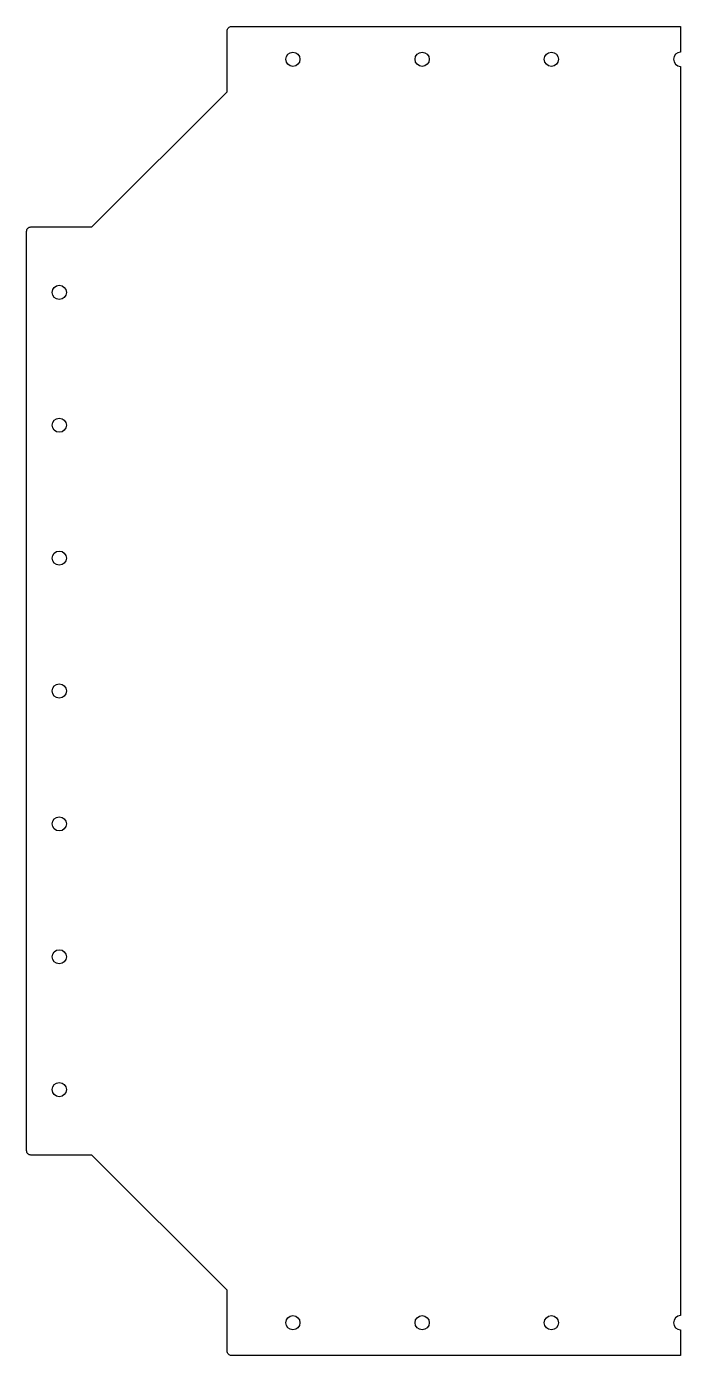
# Model space of a CAD drawing. Header units: millimetres. Extents: x -600 to -300, y -610 to 0.
import ezdxf

# ---------------------------------------------------------------- set-up
doc = ezdxf.new("R2010")
doc.units = ezdxf.units.MM
doc.layers.get('0').update_dxf_attribs({"linetype": 'CONTINUOUS'})

msp = doc.modelspace()

# ---------------------------------------------------------------- linework, layer by layer
msp.add_lwpolyline([(-600, -516), (-600, -94, -0.414214), (-598, -92), (-570, -92), (-508, -30), (-508, -2, -0.414214), (-506, 0), (-300, 0), (-300, -11.75, 0.96969), (-300, -18.25), (-300, -591.75, 0.96969), (-300, -598.25), (-300, -610), (-506, -610, -0.414214), (-508, -608), (-508, -580), (-570, -518), (-598, -518, -0.414214)], format="xyb", close=True)
for centre in [(-477.8, -15), (-418.5, -15), (-359.2, -15), (-585, -122), (-585, -183), (-585, -244), (-585, -305), (-585, -366), (-585, -427), (-585, -488), (-477.8, -595), (-418.5, -595), (-359.2, -595)]:
    msp.add_circle(centre, 3.25)

doc.saveas('drawing.dxf')
